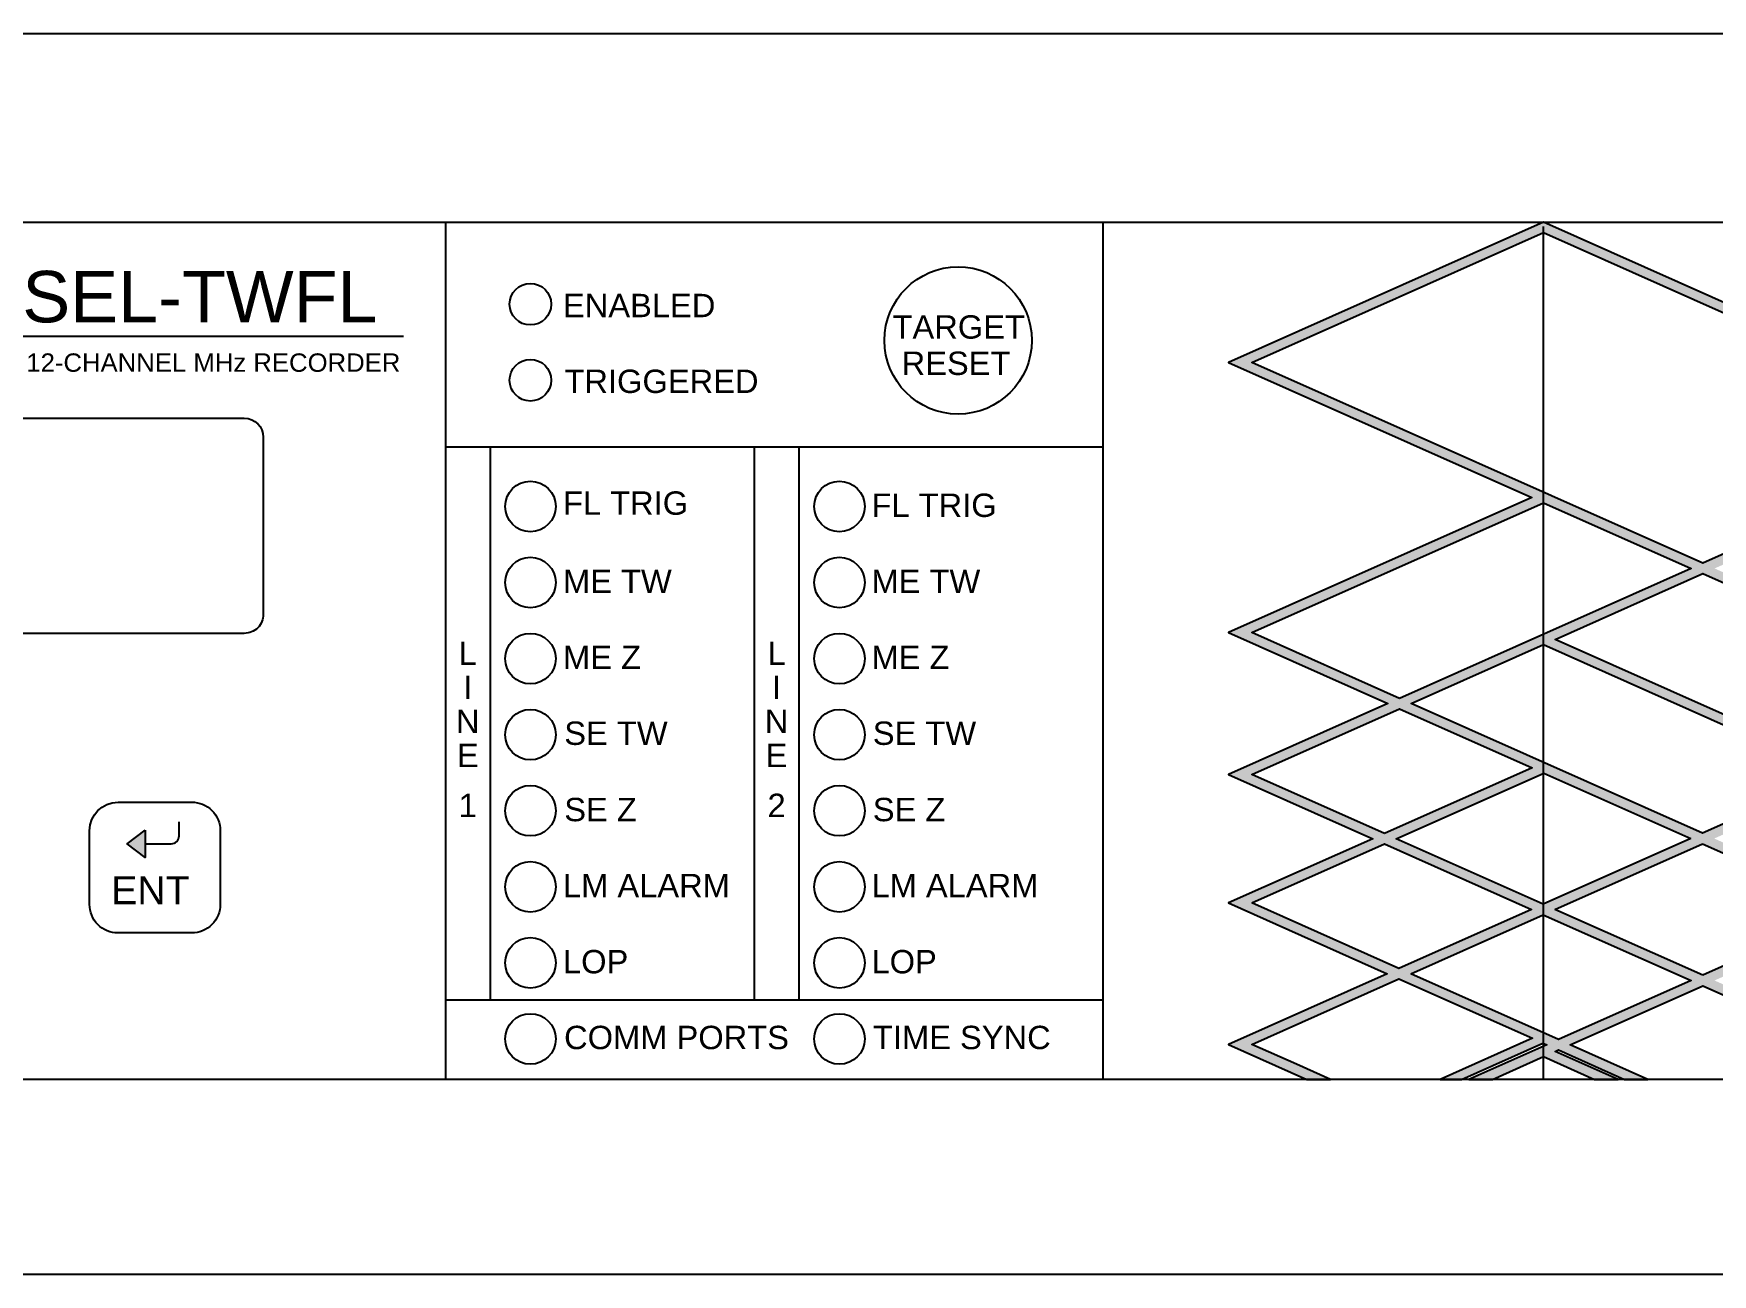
# Model space of a CAD drawing. Header units: inches. Extents: x 2.3 to 23.5, y 0.5 to 14.5.
# Drawn here: x 9.34 to 16.41, y 9.32 to 14.54 of the extents above; entities that cross this region are included whole.
import ezdxf
from ezdxf.enums import TextEntityAlignment as Align

# ---------------------------------------------------------------- set-up
doc = ezdxf.new("R2010")
doc.units = ezdxf.units.IN
doc.header["$MEASUREMENT"] = 0
doc.layers.add('DWG', color=7, linetype='Continuous')
doc.styles.add('Arial', font='arial.ttf')

msp = doc.modelspace()

# ---------------------------------------------------------------- hatches: boundary and pattern name
at = {"layer": 'DWG'}
h = msp.add_hatch(color=7, dxfattribs=at)
h.dxf.hatch_style = 1
h.set_gradient(color1=(255, 255, 255), color2=(77, 77, 77), rotation=180, one_color=1, tint=0.300000011920929, name='INVCURVED')
h.paths.add_polyline_path([(15.6954200610297, 13.74527832255412), (14.36968288690832, 13.15502119069564), (15.64632775270734, 12.58686001847454), (14.36981891436276, 12.0185118085034), (15.03986635033387, 11.72018744756535), (14.36969648965373, 11.42180697530247), (14.97682442655443, 11.15149746861497), (14.36969648965373, 10.88118626158422), (15.03782933920289, 10.58371717326633), (14.36969648965373, 10.28624298391881), (14.70000172555687, 10.13917832255412), (14.7986246902127, 10.13917832255412), (14.65566700720998, 10.20283094883081), (14.46831639415275, 10.28624298391881), (15.08714269213887, 10.56176064176986), (15.64840217138817, 10.31187480720108), (15.2605192682388, 10.13917832255412), (15.34998884291054, 10.13917832255412), (15.69313820048081, 10.29195698717865), (15.70897859755526, 10.28490481383539), (15.38167000937883, 10.13917832255412), (15.48030066820504, 10.13917832255412), (15.69542346171609, 10.234957232893), (15.91052688410291, 10.13917832255412), (16.00915091696632, 10.13917832255412), (15.74473681465194, 10.25691291421787), (15.75829195049095, 10.26294828233892), (16.03628837338315, 10.13917832255412), (16.1349180601508, 10.13917832255412), (15.80760700377012, 10.28490481383539), (16.36540628464624, 10.53325523851166), (16.92248291967027, 10.2852278790398), (16.59445302430917, 10.13917832255412), (16.69308269889504, 10.13917832255412), (16.97179627260624, 10.26327219771488), (17.25051520454497, 10.13917832255412), (17.34914859970565, 10.13917832255412), (17.02111302622845, 10.28522957938294), (17.69128288690831, 10.58361260216072), (17.0848928989483, 10.85359394261426), (17.69111965396291, 11.12350556899742), (17.01997719698347, 11.42231962877156), (17.6906843661086, 11.72093814907982), (16.41516852818179, 12.28860112074897), (17.6911604621993, 12.85671298301788)])
h.paths.add_polyline_path([(17.59254055770028, 12.85671298301788), (16.36584497318679, 12.3105491505295), (14.46832999689819, 13.15503479344105), (15.6954200610297, 13.70136866024759)], flags=16)
h.paths.add_polyline_path([(16.31652141819179, 12.28859431937638), (15.08917630258333, 11.74214227871868), (14.46843881886179, 12.0185118085034), (15.69565130770234, 12.56490773783592)], flags=16)
h.paths.add_polyline_path([(16.36584497318679, 12.266639488223), (17.59203725611873, 11.72092454633441), (16.97066724473401, 11.44427360975324), (15.74472661259291, 11.99009992412022)], flags=16)
h.paths.add_polyline_path([(16.92135559214123, 11.42231792842836), (16.36443368834665, 11.17436198337007), (15.13848965551915, 11.72018659739381), (15.69541155931387, 11.96814339262369)], flags=16)
h.paths.add_polyline_path([(16.97066384404762, 11.40036479761823), (17.59249974946387, 11.12350556899742), (17.03558294669887, 10.87554877376759), (16.41374364059609, 11.15240800238839)], flags=16)
h.paths.add_polyline_path([(15.64699428723429, 11.44987794087788), (15.02613437880386, 11.17345229976827), (14.46831639415275, 11.42180697530247), (15.08917970326956, 11.69823261641218)], flags=16)
h.paths.add_polyline_path([(15.69630934051333, 11.4279214093814), (16.31512373609707, 11.15240800238839), (15.69426382766664, 10.87598321145033), (15.07544603139652, 11.1514966184434)], flags=16)
h.paths.add_polyline_path([(16.36443368834665, 11.13045402140666), (16.98627299444928, 10.85359479278585), (16.3654096853325, 10.5771683015046), (15.7435737799161, 10.854028380297)], flags=16)
h.paths.add_polyline_path([(17.03558294669887, 10.83163996163258), (17.59266298240929, 10.58361260216072), (16.97179967329248, 10.30718526070787), (16.41472303826847, 10.55521262017973)], flags=16)
h.paths.add_polyline_path([(15.64495387541708, 10.854028380297), (15.08714099179555, 10.60567200441961), (14.46831639415275, 10.88118626158422), (15.02613607914706, 11.12954263746166)], flags=16)
h.paths.add_polyline_path([(15.69426382766664, 10.83206674777101), (16.31609293171027, 10.55521091983654), (15.75829195049095, 10.30686134533186), (15.13645604507456, 10.58371632309474)], flags=16)
h = msp.add_hatch(color=256, dxfattribs=at)
h.dxf.hatch_style = 1
h.paths.add_polyline_path([(7.774164430657361, 11.14990145194551, 0.7490060358979691), (7.745003118576125, 11.15844696827385), (7.630230550722644, 11.04369991729094, 0.5141565495705089), (7.628466661833748, 11.01814714015873), (7.747282285185201, 10.90017353202789, 0.6776984464340708), (7.774165617839419, 10.91183742062204)])
h.paths.add_polyline_path([(8.396577854590365, 11.58111813949895, 0.5141565495704887), (8.37102507745816, 11.57935425061005), (8.256278026475252, 11.46458168275657, 0.7490060358979995), (8.264823542803587, 11.43542037067533), (8.50382641360044, 11.43541917881146, 0.6561988606459919), (8.514551462721213, 11.4623025161475)])
h.paths.add_polyline_path([(8.514551462721213, 10.59881936577171, 0.6776984464341125), (8.502887574127055, 10.62570269842593), (8.264823542803587, 10.62570151124387, 0.7490060358979982), (8.256278026475252, 10.59654019916264), (8.37102507745816, 10.48176763130915, 0.5141565495705086), (8.396577854590365, 10.48000374242026)])
h.paths.add_polyline_path([(9.137453105440068, 11.04369991729094), (9.022680537586586, 11.15844696827385, 0.7490060358979981), (8.99351922550535, 11.14990145194551), (8.993518033641472, 10.91089858114866, 0.6561988606461058), (9.020401370977511, 10.90017353202789), (9.139216994328963, 11.01814714015873, 0.5141565495705053)])
h.paths.add_polyline_path([(9.812066707536786, 11.18817057881252), (9.736952820545422, 11.13011919139013), (9.812066707536786, 11.07201363730244)])

# ---------------------------------------------------------------- linework, layer by layer
for points in [[(20.58750615269923, 14.47060558524927), (20.58750615269923, 9.386747720873002, -0.4142135623730801), (20.51943508488737, 9.318676653061134), (3.055577220511097, 9.318676653061134, -0.4142135623730969), (2.987506152699229, 9.386747720873002), (2.987506152699229, 14.47060558524927, -0.414213562373101), (3.055577220511097, 14.53867665306114), (20.51943508488737, 14.53867665306114, -0.4142135623730874)], [(5.656273931108569, 13.74527832255412), (18.0243739311086, 13.74527832255412, -0.4142135623730951), (18.12437393110859, 13.64527832255413), (18.12437393110859, 10.23917832255411, -0.4142135623731004), (18.02437393110861, 10.13917832255412), (5.656273931108572, 10.13917832255412, -0.4142135623731), (5.556273931108567, 10.23917832255413), (5.556273931108567, 13.64527832255414, -0.4142135623731479)], [(6.539338050392502, 12.92049867078123), (10.2293380503925, 12.92049867078123, -0.4142135623730172), (10.30933805039252, 12.84049867078123), (10.30933805039252, 12.09549867078124, -0.4142135623731862), (10.22933805039249, 12.01549867078123), (6.539338050392502, 12.01549867078123, -0.4142135623731052), (6.4593380503925, 12.09549867078124), (6.4593380503925, 12.84049867078123, -0.4142135623730854)], [(9.698094488193803, 11.30548029807125), (10.00815281369434, 11.30548029807125, -0.4150574908833529), (10.12804031066572, 11.18524696777526), (10.12804031066572, 10.87553481013925, -0.414213562373104), (10.0078080347186, 10.75530253419213), (9.698094488193803, 10.75530253419213, -0.4150583160939743), (9.578208380111281, 10.87553481013925), (9.578208380111281, 11.18524696777526, -0.4133667460459875)]]:
    msp.add_lwpolyline(points, format="xyb", close=True, dxfattribs=at)
for points in [[(11.0751985963819, 13.74530124351272), (11.0751985963819, 10.13920124351272)], [(13.84163344121801, 13.74530124351272), (13.84163344121801, 10.13920124351272)], [(17.6911604621993, 12.85671298301788), (15.6954200610297, 13.74527832255412), (14.36968288690832, 13.15502119069564), (15.64632775270734, 12.58686001847454), (14.36981891436276, 12.0185118085034), (15.03986635033387, 11.72018744756535), (14.36969648965373, 11.42180697530247), (14.97682442655443, 11.15149746861497), (14.36969648965373, 10.88118626158422), (15.03782933920289, 10.58371717326633), (14.36969648965373, 10.28624298391881), (14.70000172555687, 10.13917832255412), (14.7986246902127, 10.13917832255412), (14.65566700720998, 10.20283094883081), (14.46831639415275, 10.28624298391881), (15.08714269213887, 10.56176064176986), (15.64840217138817, 10.31187480720108), (15.2605192682388, 10.13917832255412), (15.34998884291054, 10.13917832255412), (15.69313820048081, 10.29195698717865), (15.70897859755526, 10.28490481383539), (15.38167000937883, 10.13917832255412), (15.48030066820504, 10.13917832255412), (15.69542346171609, 10.234957232893), (15.91052688410291, 10.13917832255412), (16.00915091696632, 10.13917832255412), (15.74473681465194, 10.25691291421787), (15.75829195049095, 10.26294828233892), (16.03628837338315, 10.13917832255412), (16.1349180601508, 10.13917832255412), (15.80760700377012, 10.28490481383539), (16.36540628464624, 10.53325523851166), (16.92248291967027, 10.2852278790398)], [(15.6954200610297, 10.13917832255412), (15.6954200610297, 13.72732315223827)], [(7.613601879211524, 13.26556914914874), (10.8985821657893, 13.26556914914874)], [(11.0751985963819, 12.80027832255411), (13.84163344121801, 12.80027832255411)], [(11.26332990951323, 12.80027832255411), (11.26332990951323, 10.47401643037123)], [(12.37471299032262, 12.80027832255411), (12.37471299032262, 10.47041652682157)], [(12.56284430345395, 12.80027832255411), (12.56284430345395, 10.47401643037123)], [(15.7435737799161, 10.854028380297), (16.36443368834665, 11.13045402140666)], [(16.36443368834665, 11.13045402140666), (16.98627299444928, 10.85359479278585)], [(16.3654096853325, 10.5771683015046), (15.7435737799161, 10.854028380297)], [(16.98627299444928, 10.85359479278585), (16.3654096853325, 10.5771683015046)], [(11.0751985963819, 10.47401643037123), (13.84163344121801, 10.47401643037123)]]:
    msp.add_lwpolyline(points, dxfattribs=at)
at = {"layer": 'DWG', "color": 7}
msp.add_lwpolyline([(17.59254055770028, 12.85671298301788), (16.36584497318679, 12.3105491505295), (14.46832999689819, 13.15503479344105), (15.6954200610297, 13.70136866024759)], close=True, dxfattribs=at)
at = {"layer": 'DWG'}
for points in [[(15.08917630258333, 11.74214227871868), (14.46843881886179, 12.0185118085034), (15.69565130770234, 12.56490773783592), (16.31652141819179, 12.28859431937638)], [(16.97066724473401, 11.44427360975324), (15.74472661259291, 11.99009992412022), (16.36584497318679, 12.266639488223), (17.59203725611873, 11.72092454633441)], [(15.69541155931387, 11.96814339262369), (16.92135559214123, 11.42231792842836), (16.36443368834665, 11.17436198337007), (15.13848965551915, 11.72018659739381)], [(15.02613437880386, 11.17345229976827), (14.46831639415275, 11.42180697530247), (15.08917970326956, 11.69823261641218), (15.64699428723429, 11.44987794087788)], [(16.31512373609707, 11.15240800238839), (15.69426382766664, 10.87598321145033), (15.07544603139652, 11.1514966184434), (15.69630934051333, 11.4279214093814)], [(9.812066707536786, 11.18817057881252), (9.812066707536786, 11.07201363730244), (9.736952820545422, 11.13011919139013)], [(14.46831639415275, 10.88118626158422), (15.02613607914706, 11.12954263746166), (15.64495387541708, 10.854028380297), (15.08714099179555, 10.60567200441961)], [(15.13645604507456, 10.58371632309474), (15.69426382766664, 10.83206674777101), (16.31609293171027, 10.55521091983654), (15.75829195049095, 10.30686134533186)]]:
    msp.add_lwpolyline(points, close=True, dxfattribs=at)
msp.add_lwpolyline([(9.812066707536786, 11.13011919139013), (9.921170871447199, 11.13011919139013, 0.4142135623728808), (9.955161148366336, 11.16410946830924), (9.955161148366336, 11.22216085573163)], format="xyb", dxfattribs=at)
for centre, radius in [((13.23248901496881, 13.2476612029922), 0.3099987600099041), ((11.43304617530106, 13.40031927210168), 0.087499650002796), ((11.43304617530106, 13.08031925938603), 0.08749965000280704), ((11.43304617501932, 12.54931928106167), 0.1062500000515235), ((12.7330461538266, 12.54931928106167), 0.1062500000515361), ((11.43304617501932, 12.22931926834601), 0.1062500000515235), ((12.7330461538266, 12.22931926834601), 0.1062500000515361), ((11.43304617501932, 11.90931925563036), 0.1062500000515235), ((12.7330461538266, 11.90931925563036), 0.1062500000515361), ((11.43304617501932, 11.5893192429147), 0.1062500000515235), ((12.7330461538266, 11.5893192429147), 0.1062500000515361), ((11.43304617501932, 11.26931923019904), 0.1062500000515235), ((12.7330461538266, 11.26931923019904), 0.1062500000515361), ((11.43304617501932, 10.94931921748339), 0.1062500000515235), ((12.7330461538266, 10.94931921748339), 0.1062500000515361), ((11.43304617501932, 10.62931920476773), 0.1062500000515235), ((12.7330461538266, 10.62931920476773), 0.1062500000515361), ((11.43304617501932, 10.30931919205207), 0.1062500000515235), ((12.7330461538266, 10.30931919205207), 0.1062500000515361)]:
    msp.add_circle(centre, radius, dxfattribs=at)

# ---------------------------------------------------------------- texts
at = {"layer": 'DWG', "style": 'Arial'}
for s, height, p in [('SEL-TWFL', 0.216333, (9.295295104333812, 13.32393943066174)), ('ENABLED', 0.098333, (11.5700528014511, 13.34555754446878)), ('TARGET', 0.098333, (12.95648598083145, 13.25531946569398)), ('DUAL TW FAULT LOCATOR AND 12-CHANNEL MHz RECORDER', 0.07740482172853094, (7.612026862582825, 13.11582168540381)), ('RESET', 0.098333, (12.9946102150116, 13.1025416879162)), ('TRIGGERED', 0.098333, (11.57623373287967, 13.02670211543356)), ('FL TRIG', 0.098333, (11.5700528014511, 12.514359450503)), ('FL TRIG', 0.098333, (12.86804677931568, 12.50522452211759)), ('ME TW', 0.098333, (11.5700528014511, 12.18522397958287)), ('ME TW', 0.098333, (12.86804677931568, 12.18522397958287)), ('ME Z', 0.098333, (11.5700528014511, 11.86522343704815)), ('ME Z', 0.098333, (12.86804677931568, 11.86522343704815)), ('SE TW', 0.098333, (11.57553135430824, 11.54632152732593)), ('SE TW', 0.098333, (12.87352533217282, 11.54632152732593)), ('SE Z', 0.098333, (11.57553135430824, 11.2252223519787)), ('SE Z', 0.098333, (12.87352533217282, 11.2252223519787)), ('ENT', 0.118, (9.669293638128014, 10.87593948891323)), ('LM ALARM', 0.098333, (11.5700528014511, 10.90522180944398)), ('LM ALARM', 0.098333, (12.86804677931568, 10.90522180944398)), ('LOP', 0.098333, (11.5700528014511, 10.58521448522523)), ('LOP', 0.098333, (12.86804677931568, 10.58521448522523)), ('COMM PORTS', 0.098333, (11.57468850002252, 10.266312575503)), ('TIME SYNC', 0.098333, (12.87422771074425, 10.266312575503))]:
    msp.add_text(s, height=height, dxfattribs=at).set_placement(p)
for s, p in [('L', (11.16926425294756, 11.88206730135697)), ('L', (12.46877864688829, 11.88206730135697)), ('I', (11.16926425294756, 11.73898797551515)), ('I', (12.46877864688829, 11.73898797551515)), ('N', (11.16926425294756, 11.59590864967332)), ('N', (12.46877864688829, 11.59590864967332)), ('E', (11.16926425294756, 11.4528293238315)), ('E', (12.46877864688829, 11.4528293238315)), ('1', (11.16926425294756, 11.24273037556647)), ('2', (12.46877864688829, 11.24273037556647))]:
    msp.add_text(s, height=0.098333, dxfattribs=at).set_placement(p, align=Align.CENTER)

doc.saveas('drawing.dxf')
